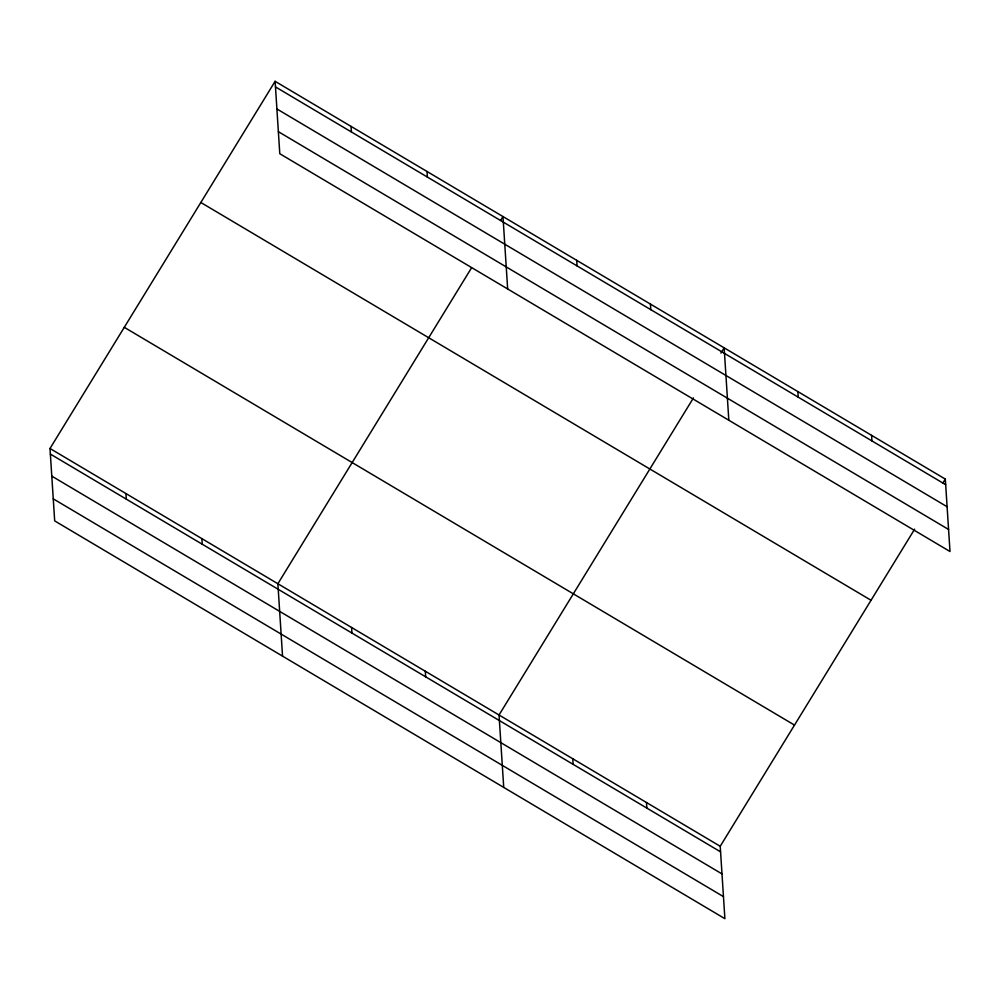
<?xml version="1.0" encoding="UTF-8"?>
<svg xmlns="http://www.w3.org/2000/svg" width="1000" height="1000" viewBox="0 0 1000 1000"><rect width="100%" height="100%" fill="white"/><g stroke="black" fill="none" stroke-linecap="round" stroke-linejoin="round"><path stroke-width="1.5" d="M914.638 529.15L720.212 846.275L724.887 918.675L54.688 520.9L50 448.488L275.113 81.325L945.312 479.1L950 551.512L279.788 153.725L275.113 81.325M471.488 267.925L277.875 583.737L282.55 656.137M500.55 220.512L502.975 216.562L507.663 288.975M693.462 397.887L499.038 715L503.725 787.412M720.913 353.1L724.15 347.837L728.825 420.25M942.9 483.05L945.312 479.1M275.462 86.9L945.675 484.688M276.9 108.963L947.1 506.737M278.363 131.675L948.575 529.462M200.825 202.488L871.038 600.275M124.288 327.325L794.5 725.1M50 448.488L720.212 846.275M50.362 454.075L720.575 851.85M51.788 476.125L722 873.913M53.263 498.837L723.462 896.625M871.6 435.35L871.95 440.938M797.875 391.587L798.238 397.175M650.425 304.075L650.788 309.662M646.488 802.513L646.85 808.1M576.7 260.325L577.062 265.912M572.762 758.763L573.125 764.338M427.025 171.488L427.388 177.075M425.312 671.25L425.675 676.825M351.062 126.4L351.425 131.988M351.6 627.487L351.95 633.075M201.912 538.65L202.275 544.237M125.962 493.562L126.312 499.15"/></g></svg>
